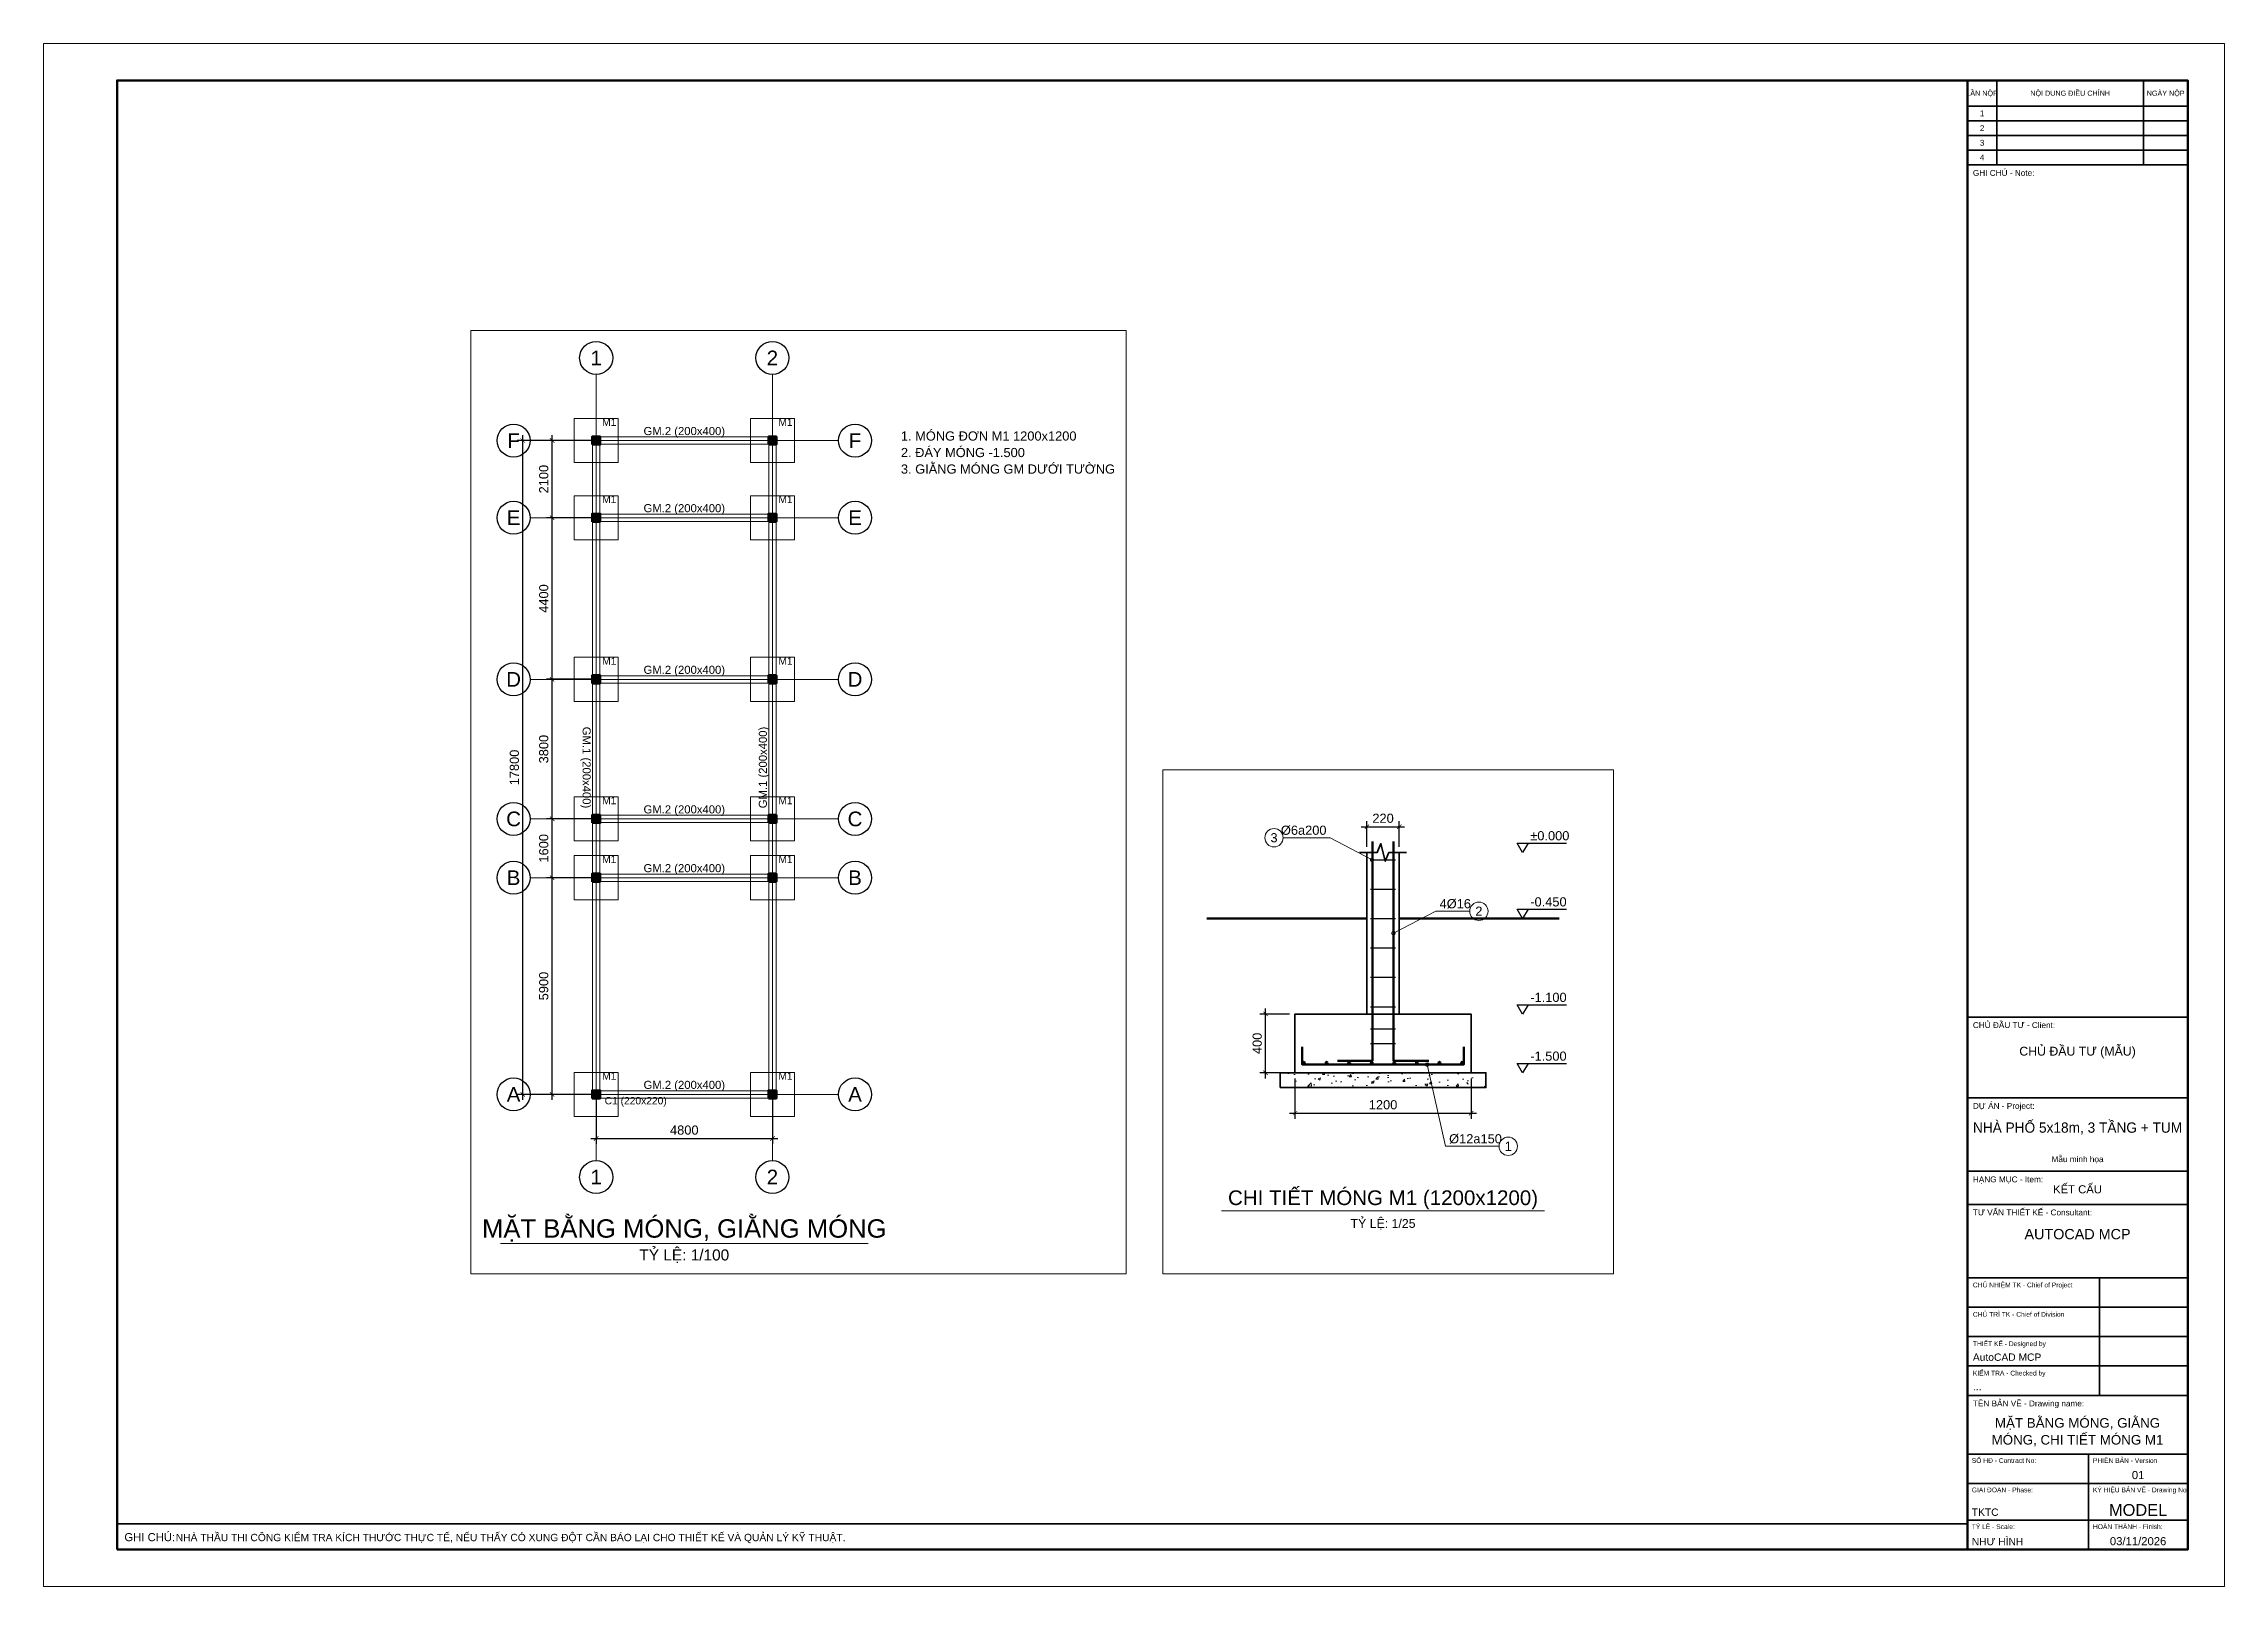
# Paper-space layout 'KC-02' of a CAD drawing. Header units: millimetres. Extents: x 0 to 594, y 0 to 420.
# The model-space entities are those that its viewports show. They can reach past a viewport. Long polylines and large blocks are cut down to what shows.
import ezdxf
from ezdxf.enums import TextEntityAlignment as Align

# ---------------------------------------------------------------- set-up
doc = ezdxf.new("R2010")
doc.units = ezdxf.units.MM
doc.header["$LTSCALE"] = 40
doc.linetypes.add('CENTER', pattern=[50.8, 31.75, -6.35, 6.35, -6.35])
doc.linetypes.add('HIDDEN', pattern=[9.525, 6.35, -3.175])
for name, color, linetype, lineweight in [('A-ANNO-TTLB', 7, 'Continuous', 35), ('A-ELEV-OTLN', 7, 'Continuous', 50), ('S-ANNO-DIMS', 1, 'Continuous', 18), ('S-ANNO-SYMB', 7, 'Continuous', 25), ('S-ANNO-TEXT', 7, 'Continuous', 18), ('S-BEAM', 8, 'HIDDEN', 18), ('S-COLS', 7, 'Continuous', 50), ('S-COLS-PATT', 8, 'Continuous', 9), ('S-CONC', 7, 'Continuous', 35), ('S-CONC-PATT', 8, 'Continuous', 9), ('S-GRID', 1, 'CENTER', 18), ('S-GRID-IDEN', 7, 'Continuous', 25), ('S-REBR', 1, 'Continuous', 50), ('S-REBR-STIR', 3, 'Continuous', 25)]:
    doc.layers.add(name, color=color, linetype=linetype, lineweight=lineweight)
doc.layers.add('A-ANNO-VPRT', color=8, linetype='Continuous', lineweight=9, plot=False)
doc.styles.add('MCP-ARIAL', font='arial.ttf')
doc.dimstyles.new('MCP-1-100', dxfattribs={"dimscale": 100, "dimtxt": 2.5, "dimasz": 1.2, "dimexe": 1.5, "dimexo": 1.5, "dimgap": 1, "dimtad": 1, "dimdec": 0, "dimdsep": 46, "dimtxsty": 'MCP-ARIAL', "dimblk": 'ARCHTICK', "dimblk1": 'ARCHTICK', "dimblk2": 'ARCHTICK', "dimcen": 0.09, "dimdle": 1.5, "dimclrd": 256, "dimclre": 256, "dimclrt": 256, "dimadec": 0, "dimazin": 0, "dimtfac": 1, "dimtdec": 4, "dimtix": 1, "dimtmove": 2, "dimatfit": 3, "dimfxl": 1, "dimtolj": 1, "dimtzin": 0, "dimarcsym": 0})
doc.dimstyles.new('MCP-1-25', dxfattribs={"dimscale": 25, "dimtxt": 2.5, "dimasz": 1.2, "dimexe": 1.5, "dimexo": 1.5, "dimgap": 1, "dimtad": 1, "dimdec": 0, "dimdsep": 46, "dimtxsty": 'MCP-ARIAL', "dimblk": 'ARCHTICK', "dimblk1": 'ARCHTICK', "dimblk2": 'ARCHTICK', "dimcen": 0.09, "dimdle": 1.5, "dimclrd": 256, "dimclre": 256, "dimclrt": 256, "dimadec": 0, "dimazin": 0, "dimtfac": 1, "dimtdec": 4, "dimtix": 1, "dimtmove": 2, "dimatfit": 3, "dimfxl": 1, "dimtolj": 1, "dimtzin": 0, "dimarcsym": 0})

# ---------------------------------------------------------------- blocks, each defined once
blk = doc.blocks.new('MCP_KHUNG_TEN_DOC_A2_NGANG')
at = {"lineweight": 50}
blk.add_line((524, 10), (524, 410), dxfattribs=at)
for p, q in [((532, 387), (532, 410)), ((572, 387), (572, 410)), ((524, 403), (584, 403)), ((524, 399), (584, 399)), ((524, 395), (584, 395)), ((524, 391), (584, 391)), ((560, 52), (560, 84)), ((524, 76), (584, 76)), ((524, 68), (584, 68)), ((524, 60), (584, 60)), ((557, 28), (557, 36)), ((557, 18), (557, 28)), ((557, 10), (557, 18))]:
    blk.add_line(p, q)
at = {"lineweight": 35}
for p, q in [((524, 387), (584, 387)), ((524, 155), (584, 155)), ((524, 133), (584, 133)), ((524, 113), (584, 113)), ((524, 104), (584, 104)), ((524, 84), (584, 84)), ((524, 52), (584, 52)), ((524, 36), (584, 36)), ((524, 28), (584, 28)), ((524, 18), (584, 18)), ((20, 17), (524, 17))]:
    blk.add_line(p, q, dxfattribs=at)
at = {"lineweight": 9}
blk.add_lwpolyline([(0, 0), (594, 0), (594, 420), (0, 420)], close=True, dxfattribs=at)
at = {"lineweight": 70}
blk.add_lwpolyline([(20, 10), (584, 10), (584, 410), (20, 410)], close=True, dxfattribs=at)
at = {"style": 'MCP-ARIAL'}
for s, height, p in [('LẦN NỘP', 1.4, (528, 405.8)), ('NỘI DUNG ĐIỀU CHỈNH', 1.4, (552, 405.8)), ('NGÀY NỘP', 1.4, (578, 405.8)), ('1', 1.6, (528, 400.2)), ('3', 1.6, (528, 392.2)), ('2', 1.6, (528, 396.2)), ('4', 1.6, (528, 388.2))]:
    blk.add_text(s, height=height, dxfattribs=at).set_placement(p, align=Align.CENTER)
for s, height, p in [('GHI CHÚ - Note:', 1.6, (525.5, 384)), ('CHỦ ĐẦU TƯ - Client:', 1.6, (525.5, 152)), ('DỰ ÁN - Project:', 1.6, (525.5, 130)), ('HẠNG MỤC - Item:', 1.6, (525.5, 110)), ('TƯ VẤN THIẾT KẾ - Consultant:', 1.6, (525.5, 101)), ('CHỦ NHIỆM TK - Chief of Project', 1.3, (525.5, 81.4)), ('CHỦ TRÌ TK - Chief of Division', 1.3, (525.5, 73.4)), ('THIẾT KẾ - Designed by', 1.3, (525.5, 65.4)), ('KIỂM TRA - Checked by', 1.3, (525.5, 57.4)), ('TÊN BẢN VẼ - Drawing name:', 1.6, (525.5, 49)), ('SỐ HĐ - Contract No:', 1.3, (525.2, 33.6)), ('PHIÊN BẢN - Version', 1.3, (558.2, 33.6)), ('GIAI ĐOẠN - Phase:', 1.3, (525.2, 25.6)), ('KÝ HIỆU BẢN VẼ - Drawing No', 1.3, (558.2, 25.6)), ('GHI CHÚ:', 2.2, (22, 12.3)), ('TỶ LỆ - Scale:', 1.3, (525.2, 15.6)), ('HOÀN THÀNH - Finish:', 1.3, (558.2, 15.6))]:
    blk.add_text(s, height=height, dxfattribs=at).set_placement(p)
for tag, height, p in [('CHU_DAU_TU', 2.4, (554, 144.5)), ('DIA_CHI_CDT', 1.6, (554, 135.5)), ('CONG_TRINH', 2.8, (554, 123.5)), ('DIA_DIEM', 1.6, (554, 115.5)), ('HANG_MUC', 2.2, (554, 107)), ('CONG_TY', 2.8, (554, 94.5)), ('DIA_CHI_TV', 1.6, (554, 86.5)), ('TEN_BAN_VE', 2.6, (554, 43.2)), ('TEN_BAN_VE_2', 2.6, (554, 38.6)), ('PHIEN_BAN', 2.2, (570.5, 29.2)), ('SO_BAN_VE', 3.2, (570.5, 19.2)), ('NGAY', 2.2, (570.5, 11.2))]:
    blk.add_attdef(tag, text='', height=height, dxfattribs=at).set_placement(p, align=Align.CENTER)
for tag, p in [('CHU_NHIEM', (525.5, 77.4)), ('CHU_TRI', (525.5, 69.4)), ('THIET_KE', (525.5, 61.4)), ('KIEM_TRA', (525.5, 53.4)), ('SO_HD', (525.2, 29.2)), ('GIAI_DOAN', (525.2, 19.2)), ('GHI_CHU_CHUNG', (36, 12.3)), ('TY_LE', (525.2, 11.2))]:
    blk.add_attdef(tag, p, '', height=2, dxfattribs=at)
blk = doc.blocks.new('MCP_TRUC')
blk.add_circle((0, 0), 4.5)
at = {"style": 'MCP-ARIAL'}
blk.add_attdef('SO', text='', height=4, dxfattribs=at).set_placement((0, 0), align=Align.MIDDLE_CENTER)
blk = doc.blocks.new('_ArchTick')
at = {"color": 0, "linetype": 'ByBlock', "const_width": 0.15}
blk.add_lwpolyline([(-0.5, -0.5), (0.5, 0.5)], dxfattribs=at)
blk = doc.blocks.new('*D8')
at = {"layer": 'Defpoints', "color": 0, "transparency": 16777216}
for p in [(15605, 9382), (20405, 9382), (20405, 8182)]:
    blk.add_point(p, dxfattribs=at)
at = {"layer": 'S-ANNO-DIMS', "lineweight": -2, "transparency": 16777216}
for p, q in [((15605, 9232), (15605, 8032)), ((20405, 9232), (20405, 8032)), ((15455, 8182), (20555, 8182))]:
    blk.add_line(p, q, dxfattribs=at)
at = {"layer": 'S-ANNO-DIMS', "lineweight": -2, "transparency": 16777216, "xscale": 120, "yscale": 120, "zscale": 120, "rotation": 180}
blk.add_blockref('_ArchTick', (15605, 8182), dxfattribs=at)
at = {"layer": 'S-ANNO-DIMS', "lineweight": -2, "transparency": 16777216, "xscale": 120, "yscale": 120, "zscale": 120}
blk.add_blockref('_ArchTick', (20405, 8182), dxfattribs=at)
at = {"layer": 'S-ANNO-DIMS', "transparency": 16777216, "insert": (18005, 8409), "char_height": 250, "attachment_point": 5, "style": 'MCP-ARIAL'}
blk.add_mtext('\\A1;4800', dxfattribs=at)
blk = doc.blocks.new('*D9')
at = {"layer": 'Defpoints', "color": 0, "transparency": 16777216}
for p in [(14405, 15282), (15605, 15282), (15605, 9382)]:
    blk.add_point(p, dxfattribs=at)
at = {"layer": 'S-ANNO-DIMS', "lineweight": -2, "transparency": 16777216}
for p, q in [((14405, 9232), (14405, 15432)), ((15455, 15282), (14255, 15282)), ((15455, 9382), (14255, 9382))]:
    blk.add_line(p, q, dxfattribs=at)
at = {"layer": 'S-ANNO-DIMS', "lineweight": -2, "transparency": 16777216, "xscale": 120, "yscale": 120, "zscale": 120}
for p, rotation in [((14405, 15282), 90), ((14405, 9382), 270)]:
    blk.add_blockref('_ArchTick', p, dxfattribs=dict(at, rotation=rotation))
at = {"layer": 'S-ANNO-DIMS', "transparency": 16777216, "insert": (14177, 12332), "char_height": 250, "attachment_point": 5, "rotation": 90, "style": 'MCP-ARIAL'}
blk.add_mtext('\\A1;5900', dxfattribs=at)
blk = doc.blocks.new('*D10')
at = {"layer": 'Defpoints', "color": 0, "transparency": 16777216}
for p in [(14405, 16882), (15605, 16882), (15605, 15282)]:
    blk.add_point(p, dxfattribs=at)
at = {"layer": 'S-ANNO-DIMS', "lineweight": -2, "transparency": 16777216}
for p, q in [((14405, 15132), (14405, 17032)), ((15455, 16882), (14255, 16882)), ((15455, 15282), (14255, 15282))]:
    blk.add_line(p, q, dxfattribs=at)
at = {"layer": 'S-ANNO-DIMS', "lineweight": -2, "transparency": 16777216, "xscale": 120, "yscale": 120, "zscale": 120}
for p, rotation in [((14405, 16882), 90), ((14405, 15282), 270)]:
    blk.add_blockref('_ArchTick', p, dxfattribs=dict(at, rotation=rotation))
at = {"layer": 'S-ANNO-DIMS', "transparency": 16777216, "insert": (14177, 16082), "char_height": 250, "attachment_point": 5, "rotation": 90, "style": 'MCP-ARIAL'}
blk.add_mtext('\\A1;1600', dxfattribs=at)
blk = doc.blocks.new('*D11')
at = {"layer": 'Defpoints', "color": 0, "transparency": 16777216}
for p in [(14405, 20682), (15605, 20682), (15605, 16882)]:
    blk.add_point(p, dxfattribs=at)
at = {"layer": 'S-ANNO-DIMS', "lineweight": -2, "transparency": 16777216}
for p, q in [((14405, 16732), (14405, 20832)), ((15455, 20682), (14255, 20682)), ((15455, 16882), (14255, 16882))]:
    blk.add_line(p, q, dxfattribs=at)
at = {"layer": 'S-ANNO-DIMS', "lineweight": -2, "transparency": 16777216, "xscale": 120, "yscale": 120, "zscale": 120}
for p, rotation in [((14405, 20682), 90), ((14405, 16882), 270)]:
    blk.add_blockref('_ArchTick', p, dxfattribs=dict(at, rotation=rotation))
at = {"layer": 'S-ANNO-DIMS', "transparency": 16777216, "insert": (14177, 18782), "char_height": 250, "attachment_point": 5, "rotation": 90, "style": 'MCP-ARIAL'}
blk.add_mtext('\\A1;3800', dxfattribs=at)
blk = doc.blocks.new('*D12')
at = {"layer": 'Defpoints', "color": 0, "transparency": 16777216}
for p in [(14405, 25082), (15605, 25082), (15605, 20682)]:
    blk.add_point(p, dxfattribs=at)
at = {"layer": 'S-ANNO-DIMS', "lineweight": -2, "transparency": 16777216}
for p, q in [((14405, 20532), (14405, 25232)), ((15455, 25082), (14255, 25082)), ((15455, 20682), (14255, 20682))]:
    blk.add_line(p, q, dxfattribs=at)
at = {"layer": 'S-ANNO-DIMS', "lineweight": -2, "transparency": 16777216, "xscale": 120, "yscale": 120, "zscale": 120}
for p, rotation in [((14405, 25082), 90), ((14405, 20682), 270)]:
    blk.add_blockref('_ArchTick', p, dxfattribs=dict(at, rotation=rotation))
at = {"layer": 'S-ANNO-DIMS', "transparency": 16777216, "insert": (14177, 22882), "char_height": 250, "attachment_point": 5, "rotation": 90, "style": 'MCP-ARIAL'}
blk.add_mtext('\\A1;4400', dxfattribs=at)
blk = doc.blocks.new('*D13')
at = {"layer": 'Defpoints', "color": 0, "transparency": 16777216}
for p in [(14405, 27182), (15605, 27182), (15605, 25082)]:
    blk.add_point(p, dxfattribs=at)
at = {"layer": 'S-ANNO-DIMS', "lineweight": -2, "transparency": 16777216}
for p, q in [((14405, 24932), (14405, 27332)), ((15455, 27182), (14255, 27182)), ((15455, 25082), (14255, 25082))]:
    blk.add_line(p, q, dxfattribs=at)
at = {"layer": 'S-ANNO-DIMS', "lineweight": -2, "transparency": 16777216, "xscale": 120, "yscale": 120, "zscale": 120}
for p, rotation in [((14405, 27182), 90), ((14405, 25082), 270)]:
    blk.add_blockref('_ArchTick', p, dxfattribs=dict(at, rotation=rotation))
at = {"layer": 'S-ANNO-DIMS', "transparency": 16777216, "insert": (14177, 26132), "char_height": 250, "attachment_point": 5, "rotation": 90, "style": 'MCP-ARIAL'}
blk.add_mtext('\\A1;2100', dxfattribs=at)
blk = doc.blocks.new('*D14')
at = {"layer": 'Defpoints', "color": 0, "transparency": 16777216}
for p in [(13605, 27182), (15605, 27182), (15605, 9382)]:
    blk.add_point(p, dxfattribs=at)
at = {"layer": 'S-ANNO-DIMS', "lineweight": -2, "transparency": 16777216}
for p, q in [((13605, 9232), (13605, 27332)), ((15455, 27182), (13455, 27182)), ((15455, 9382), (13455, 9382))]:
    blk.add_line(p, q, dxfattribs=at)
at = {"layer": 'S-ANNO-DIMS', "lineweight": -2, "transparency": 16777216, "xscale": 120, "yscale": 120, "zscale": 120}
for p, rotation in [((13605, 27182), 90), ((13605, 9382), 270)]:
    blk.add_blockref('_ArchTick', p, dxfattribs=dict(at, rotation=rotation))
at = {"layer": 'S-ANNO-DIMS', "transparency": 16777216, "insert": (13377, 18282), "char_height": 250, "attachment_point": 5, "rotation": 90, "style": 'MCP-ARIAL'}
blk.add_mtext('\\A1;17800', dxfattribs=at)
blk = doc.blocks.new('*D16')
at = {"layer": 'Defpoints', "color": 0, "transparency": 16777216}
for p in [(30138, -1138), (31338, -1138), (31338, -1413)]:
    blk.add_point(p, dxfattribs=at)
at = {"layer": 'S-ANNO-DIMS', "lineweight": -2, "transparency": 16777216}
for p, q in [((30138, -1176), (30138, -1451)), ((31338, -1176), (31338, -1451)), ((30100, -1413), (31375, -1413))]:
    blk.add_line(p, q, dxfattribs=at)
at = {"layer": 'S-ANNO-DIMS', "lineweight": -2, "transparency": 16777216, "xscale": 30, "yscale": 30, "zscale": 30, "rotation": 180}
blk.add_blockref('_ArchTick', (30138, -1413), dxfattribs=at)
at = {"layer": 'S-ANNO-DIMS', "lineweight": -2, "transparency": 16777216, "xscale": 30, "yscale": 30, "zscale": 30}
blk.add_blockref('_ArchTick', (31338, -1413), dxfattribs=at)
at = {"layer": 'S-ANNO-DIMS', "transparency": 16777216, "insert": (30738, -1356), "char_height": 62.5, "attachment_point": 5, "style": 'MCP-ARIAL'}
blk.add_mtext('\\A1;1200', dxfattribs=at)
blk = doc.blocks.new('*D17')
at = {"layer": 'Defpoints', "color": 0, "transparency": 16777216}
for p in [(30848, 537), (30628, 362), (30848, 362)]:
    blk.add_point(p, dxfattribs=at)
at = {"layer": 'S-ANNO-DIMS', "lineweight": -2, "transparency": 16777216}
for p, q in [((30590, 537), (30885, 537)), ((30628, 399), (30628, 574)), ((30848, 399), (30848, 574))]:
    blk.add_line(p, q, dxfattribs=at)
at = {"layer": 'S-ANNO-DIMS', "lineweight": -2, "transparency": 16777216, "xscale": 30, "yscale": 30, "zscale": 30, "rotation": 180}
blk.add_blockref('_ArchTick', (30628, 537), dxfattribs=at)
at = {"layer": 'S-ANNO-DIMS', "lineweight": -2, "transparency": 16777216, "xscale": 30, "yscale": 30, "zscale": 30}
blk.add_blockref('_ArchTick', (30848, 537), dxfattribs=at)
at = {"layer": 'S-ANNO-DIMS', "transparency": 16777216, "insert": (30738, 594), "char_height": 62.5, "attachment_point": 5, "style": 'MCP-ARIAL'}
blk.add_mtext('\\A1;220', dxfattribs=at)
blk = doc.blocks.new('*D18')
at = {"layer": 'Defpoints', "color": 0, "transparency": 16777216}
for p in [(29938, -738), (30138, -738), (30138, -1138)]:
    blk.add_point(p, dxfattribs=at)
at = {"layer": 'S-ANNO-DIMS', "lineweight": -2, "transparency": 16777216}
for p, q in [((30100, -738), (29900, -738)), ((29938, -1176), (29938, -701)), ((30100, -1138), (29900, -1138))]:
    blk.add_line(p, q, dxfattribs=at)
at = {"layer": 'S-ANNO-DIMS', "lineweight": -2, "transparency": 16777216, "xscale": 30, "yscale": 30, "zscale": 30}
for p, rotation in [((29938, -738), 90), ((29938, -1138), 270)]:
    blk.add_blockref('_ArchTick', p, dxfattribs=dict(at, rotation=rotation))
at = {"layer": 'S-ANNO-DIMS', "transparency": 16777216, "insert": (29881, -938), "char_height": 62.5, "attachment_point": 5, "rotation": 90, "style": 'MCP-ARIAL'}
blk.add_mtext('\\A1;400', dxfattribs=at)
blk = doc.blocks.new('MCP_SO_HIEU')
blk.add_circle((0, 0), 2.5)
at = {"style": 'MCP-ARIAL'}
blk.add_attdef('SH', text='', height=2.5, dxfattribs=at).set_placement((0, 0), align=Align.MIDDLE_CENTER)

msp = doc.modelspace()

# ---------------------------------------------------------------- hatches: boundary and pattern name
at = {"layer": 'S-COLS-PATT'}
for points in [[(15495, 27071.656), (15715, 27071.656), (15715, 27291.656), (15495, 27291.656)], [(20295, 27071.656), (20515, 27071.656), (20515, 27291.656), (20295, 27291.656)], [(15495, 24971.656), (15715, 24971.656), (15715, 25191.656), (15495, 25191.656)], [(20295, 24971.656), (20515, 24971.656), (20515, 25191.656), (20295, 25191.656)], [(15495, 20571.656), (15715, 20571.656), (15715, 20791.656), (15495, 20791.656)], [(20295, 20571.656), (20515, 20571.656), (20515, 20791.656), (20295, 20791.656)], [(15495, 16771.656), (15715, 16771.656), (15715, 16991.656), (15495, 16991.656)], [(20295, 16771.656), (20515, 16771.656), (20515, 16991.656), (20295, 16991.656)], [(15495, 15171.656), (15715, 15171.656), (15715, 15391.656), (15495, 15391.656)], [(20295, 15171.656), (20515, 15171.656), (20515, 15391.656), (20295, 15391.656)], [(15495, 9271.656), (15715, 9271.656), (15715, 9491.656), (15495, 9491.656)], [(20295, 9271.656), (20515, 9271.656), (20515, 9491.656), (20295, 9491.656)]]:
    msp.add_hatch(color=256, dxfattribs=at).paths.add_polyline_path(points, flags=16)
at = {"layer": 'S-CONC-PATT'}
h = msp.add_hatch(dxfattribs=at)
h.set_pattern_fill('AR-CONC', color=256, style=0)
h.paths.add_polyline_path([(30037.88, -1238.34), (31437.88, -1238.34), (31437.88, -1138.34), (30037.88, -1138.34)], flags=16)
at = {"layer": 'S-REBR'}
for points in [[(30205.88, -1070.34), (30204.73, -1066.82), (30201.73, -1064.64), (30198.02, -1064.64), (30195.02, -1066.82), (30193.88, -1070.34), (30195.02, -1073.87), (30198.02, -1076.05), (30201.73, -1076.05), (30204.73, -1073.87)], [(30359.59, -1070.34), (30358.45, -1066.82), (30355.45, -1064.64), (30351.74, -1064.64), (30348.74, -1066.82), (30347.59, -1070.34), (30348.74, -1073.87), (30351.74, -1076.05), (30355.45, -1076.05), (30358.45, -1073.87)], [(30513.31, -1070.34), (30512.16, -1066.82), (30509.16, -1064.64), (30505.45, -1064.64), (30502.45, -1066.82), (30501.31, -1070.34), (30502.45, -1073.87), (30505.45, -1076.05), (30509.16, -1076.05), (30512.16, -1073.87)], [(30667.02, -1070.34), (30665.88, -1066.82), (30662.88, -1064.64), (30659.17, -1064.64), (30656.17, -1066.82), (30655.02, -1070.34), (30656.17, -1073.87), (30659.17, -1076.05), (30662.88, -1076.05), (30665.88, -1073.87)], [(30820.74, -1070.34), (30819.59, -1066.82), (30816.59, -1064.64), (30812.88, -1064.64), (30809.88, -1066.82), (30808.74, -1070.34), (30809.88, -1073.87), (30812.88, -1076.05), (30816.59, -1076.05), (30819.59, -1073.87)], [(30974.45, -1070.34), (30973.3, -1066.82), (30970.3, -1064.64), (30966.6, -1064.64), (30963.6, -1066.82), (30962.45, -1070.34), (30963.6, -1073.87), (30966.6, -1076.05), (30970.3, -1076.05), (30973.3, -1073.87)], [(31128.16, -1070.34), (31127.02, -1066.82), (31124.02, -1064.64), (31120.31, -1064.64), (31117.31, -1066.82), (31116.16, -1070.34), (31117.31, -1073.87), (31120.31, -1076.05), (31124.02, -1076.05), (31127.02, -1073.87)], [(31281.88, -1070.34), (31280.73, -1066.82), (31277.73, -1064.64), (31274.02, -1064.64), (31271.02, -1066.82), (31269.88, -1070.34), (31271.02, -1073.87), (31274.02, -1076.05), (31277.73, -1076.05), (31280.73, -1073.87)]]:
    msp.add_hatch(color=256, dxfattribs=at).paths.add_polyline_path(points, flags=16)

# ---------------------------------------------------------------- linework, layer by layer
at = {"layer": 'A-ELEV-OTLN'}
for p, q in [((29537.88, -88.34), (30627.88, -88.34)), ((30847.88, -88.34), (31937.88, -88.34))]:
    msp.add_line(p, q, dxfattribs=at)
at = {"layer": 'S-ANNO-SYMB'}
for p, q in [((31650.38, 425.41), (31987.88, 425.41)), ((31650.38, -24.59), (31987.88, -24.59)), ((31650.38, -674.59), (31987.88, -674.59)), ((31650.38, -1074.59), (31987.88, -1074.59))]:
    msp.add_line(p, q, dxfattribs=at)
for points in [[(31687.88, 361.66), (31650.38, 425.41), (31725.38, 425.41)], [(31687.88, -88.34), (31650.38, -24.59), (31725.38, -24.59)], [(31687.88, -738.34), (31650.38, -674.59), (31725.38, -674.59)], [(31687.88, -1138.34), (31650.38, -1074.59), (31725.38, -1074.59)]]:
    msp.add_lwpolyline(points, close=True, dxfattribs=at)
at = {"layer": 'S-ANNO-TEXT'}
for p, q in [((13000, 5321.656), (23010, 5321.656)), ((29638.88, -2078.34), (31836.88, -2078.34))]:
    msp.add_line(p, q, dxfattribs=at)
for points in [[(30662.88, 311.66), (30377.88, 461.66), (30057.88, 461.66)], [(30808.88, -188.34), (31097.88, -38.34), (31327.88, -38.34)], [(31037.88, -1082.34), (31162.88, -1638.34), (31527.88, -1638.34)]]:
    msp.add_lwpolyline(points, dxfattribs=at)
for centre in [(30662.88, 311.66), (30808.88, -188.34), (31037.88, -1082.34)]:
    msp.add_circle(centre, 12.5, dxfattribs=at)
at = {"layer": 'S-BEAM'}
for p, q in [((15505, 27181.656), (15505, 9381.656)), ((20405, 27281.656), (15605, 27281.656)), ((15705, 27181.656), (15705, 9381.656)), ((20305, 9381.656), (20305, 27181.656)), ((20505, 9381.656), (20505, 27181.656)), ((20405, 27081.656), (15605, 27081.656)), ((15605, 25181.656), (20405, 25181.656)), ((15605, 24981.656), (20405, 24981.656)), ((15605, 20781.656), (20405, 20781.656)), ((15605, 20581.656), (20405, 20581.656)), ((15605, 16981.656), (20405, 16981.656)), ((15605, 16781.656), (20405, 16781.656)), ((15605, 15381.656), (20405, 15381.656)), ((15605, 15181.656), (20405, 15181.656)), ((15605, 9481.656), (20405, 9481.656)), ((15605, 9281.656), (20405, 9281.656))]:
    msp.add_line(p, q, dxfattribs=at)
for points in [[(15005, 26581.656), (16205, 26581.656), (16205, 27781.656), (15005, 27781.656)], [(19805, 26581.656), (21005, 26581.656), (21005, 27781.656), (19805, 27781.656)], [(15005, 24481.656), (16205, 24481.656), (16205, 25681.656), (15005, 25681.656)], [(19805, 24481.656), (21005, 24481.656), (21005, 25681.656), (19805, 25681.656)], [(15005, 20081.656), (16205, 20081.656), (16205, 21281.656), (15005, 21281.656)], [(19805, 20081.656), (21005, 20081.656), (21005, 21281.656), (19805, 21281.656)], [(15005, 16281.656), (16205, 16281.656), (16205, 17481.656), (15005, 17481.656)], [(19805, 16281.656), (21005, 16281.656), (21005, 17481.656), (19805, 17481.656)], [(15005, 14681.656), (16205, 14681.656), (16205, 15881.656), (15005, 15881.656)], [(19805, 14681.656), (21005, 14681.656), (21005, 15881.656), (19805, 15881.656)], [(15005, 8781.656), (16205, 8781.656), (16205, 9981.656), (15005, 9981.656)], [(19805, 8781.656), (21005, 8781.656), (21005, 9981.656), (19805, 9981.656)]]:
    msp.add_lwpolyline(points, close=True, dxfattribs=at)
at = {"layer": 'S-COLS'}
for points in [[(15495, 27071.656), (15715, 27071.656), (15715, 27291.656), (15495, 27291.656)], [(20295, 27071.656), (20515, 27071.656), (20515, 27291.656), (20295, 27291.656)], [(15495, 24971.656), (15715, 24971.656), (15715, 25191.656), (15495, 25191.656)], [(20295, 24971.656), (20515, 24971.656), (20515, 25191.656), (20295, 25191.656)], [(15495, 20571.656), (15715, 20571.656), (15715, 20791.656), (15495, 20791.656)], [(20295, 20571.656), (20515, 20571.656), (20515, 20791.656), (20295, 20791.656)], [(15495, 16771.656), (15715, 16771.656), (15715, 16991.656), (15495, 16991.656)], [(20295, 16771.656), (20515, 16771.656), (20515, 16991.656), (20295, 16991.656)], [(15495, 15171.656), (15715, 15171.656), (15715, 15391.656), (15495, 15391.656)], [(20295, 15171.656), (20515, 15171.656), (20515, 15391.656), (20295, 15391.656)], [(15495, 9271.656), (15715, 9271.656), (15715, 9491.656), (15495, 9491.656)], [(20295, 9271.656), (20515, 9271.656), (20515, 9491.656), (20295, 9491.656)]]:
    msp.add_lwpolyline(points, close=True, dxfattribs=at)
at = {"layer": 'S-CONC'}
for p, q in [((30627.88, -738.34), (30627.88, 361.66)), ((30847.88, -738.34), (30847.88, 361.66))]:
    msp.add_line(p, q, dxfattribs=at)
msp.add_lwpolyline([(30577.88, 361.66), (30697.88, 361.66), (30722.88, 421.66), (30752.88, 301.66), (30777.88, 361.66), (30897.88, 361.66)], dxfattribs=at)
for points in [[(30137.88, -1138.34), (31337.88, -1138.34), (31337.88, -738.34), (30137.88, -738.34)], [(30037.88, -1238.34), (31437.88, -1238.34), (31437.88, -1138.34), (30037.88, -1138.34)]]:
    msp.add_lwpolyline(points, close=True, dxfattribs=at)
at = {"layer": 'S-GRID'}
for p, q in [((15605, 7581.656), (15605, 28981.656)), ((20405, 7581.656), (20405, 28981.656)), ((13805, 27181.656), (22205, 27181.656)), ((13805, 25081.656), (22205, 25081.656)), ((13805, 20681.656), (22205, 20681.656)), ((13805, 16881.656), (22205, 16881.656)), ((13805, 15281.656), (22205, 15281.656)), ((13805, 9381.656), (22205, 9381.656))]:
    msp.add_line(p, q, dxfattribs=at)
at = {"layer": 'S-REBR'}
for points in [[(30666.88, 436.66), (30666.88, -1056.34), (30426.88, -1056.34)], [(30808.88, 436.66), (30808.88, -1056.34), (31048.88, -1056.34)], [(30187.88, -962.34), (30187.88, -1082.34), (31287.88, -1082.34), (31287.88, -962.34)]]:
    msp.add_lwpolyline(points, dxfattribs=at)
for centre in [(30199.88, -1070.34), (30353.59, -1070.34), (30507.31, -1070.34), (30661.02, -1070.34), (30814.74, -1070.34), (30968.45, -1070.34), (31122.16, -1070.34), (31275.88, -1070.34)]:
    msp.add_circle(centre, 6, dxfattribs=at)
at = {"layer": 'S-REBR-STIR'}
for p, q in [((30652.88, 311.66), (30822.88, 311.66)), ((30652.88, 111.66), (30822.88, 111.66)), ((30652.88, -88.34), (30822.88, -88.34)), ((30652.88, -288.34), (30822.88, -288.34)), ((30652.88, -488.34), (30822.88, -488.34)), ((30652.88, -688.34), (30822.88, -688.34)), ((30652.88, -838.34), (30822.88, -838.34)), ((30652.88, -938.34), (30822.88, -938.34))]:
    msp.add_line(p, q, dxfattribs=at)

# ---------------------------------------------------------------- block references
at = {"layer": 'S-ANNO-TEXT', "xscale": 25, "yscale": 25, "zscale": 25}
for p, values in [((29995.38, 461.66), {'SH': '3'}), ((31390.38, -38.34), {'SH': '2'}), ((31590.38, -1638.34), {'SH': '1'})]:
    msp.add_blockref('MCP_SO_HIEU', p, dxfattribs=at).add_auto_attribs(values)
at = {"layer": 'S-GRID-IDEN', "xscale": 100, "yscale": 100, "zscale": 100}
for p, values in [((15605, 29431.656), {'SO': '1'}), ((20405, 29431.656), {'SO': '2'}), ((13355, 27181.656), {'SO': 'F'}), ((22655, 27181.656), {'SO': 'F'}), ((13355, 25081.656), {'SO': 'E'}), ((22655, 25081.656), {'SO': 'E'}), ((13355, 20681.656), {'SO': 'D'}), ((22655, 20681.656), {'SO': 'D'}), ((13355, 16881.656), {'SO': 'C'}), ((22655, 16881.656), {'SO': 'C'}), ((13355, 15281.656), {'SO': 'B'}), ((22655, 15281.656), {'SO': 'B'}), ((13355, 9381.656), {'SO': 'A'}), ((22655, 9381.656), {'SO': 'A'}), ((15605, 7131.656), {'SO': '1'}), ((20405, 7131.656), {'SO': '2'})]:
    msp.add_blockref('MCP_TRUC', p, dxfattribs=at).add_auto_attribs(values)

# ---------------------------------------------------------------- texts
at = {"layer": 'S-ANNO-SYMB', "style": 'MCP-ARIAL'}
for s, p in [('±0.000', (31740.38, 444.16)), ('-0.450', (31740.38, -5.84)), ('-1.100', (31740.38, -655.84)), ('-1.500', (31740.38, -1055.84))]:
    msp.add_text(s, height=62.5, dxfattribs=at).set_placement(p)
at = {"layer": 'S-ANNO-TEXT', "style": 'MCP-ARIAL'}
for s, height, p in [('M1', 200, (16155, 27581.656)), ('M1', 200, (20955, 27581.656)), ('M1', 200, (16155, 25481.656)), ('M1', 200, (20955, 25481.656)), ('M1', 200, (16155, 21081.656)), ('M1', 200, (20955, 21081.656)), ('M1', 200, (16155, 17281.656)), ('M1', 200, (20955, 17281.656)), ('M1', 200, (16155, 15681.656)), ('M1', 200, (20955, 15681.656)), ('M1', 200, (16155, 9781.656)), ('M1', 200, (20955, 9781.656)), ('Ø6a200', 62.5, (30352.88, 481.66))]:
    msp.add_text(s, height=height, dxfattribs=at).set_placement(p, align=Align.RIGHT)
for p in [(18005, 27441.656), (18005, 25341.656), (18005, 20941.656), (18005, 17141.656), (18005, 15541.656), (18005, 9641.656)]:
    msp.add_text('GM.2 (200x400)', height=220, dxfattribs=at).set_placement(p, align=Align.MIDDLE_CENTER)
for s, height, p in [('1. MÓNG ĐƠN M1 1200x1200', 250, (23905, 27181.656)), ('2. ĐÁY MÓNG -1.500', 250, (23905, 26731.656)), ('3. GIẰNG MÓNG GM DƯỚI TƯỜNG', 250, (23905, 26281.656)), ('C1 (220x220)', 200, (15835, 9111.656)), ('4Ø16', 62.5, (31122.88, -18.34)), ('Ø12a150', 62.5, (31187.88, -1618.34))]:
    msp.add_text(s, height=height, dxfattribs=at).set_placement(p)
for rotation, p in [(270, (15345, 18281.656)), (90, (20145, 18281.656))]:
    msp.add_text('GM.1 (200x400)', height=220, rotation=rotation, dxfattribs=at).set_placement(p, align=Align.MIDDLE_CENTER)
for s, height, p in [('MẶT BẰNG MÓNG, GIẰNG MÓNG', 500, (18005, 5481.656)), ('TỶ LỆ: 1/100', 300, (18005, 4861.656)), ('CHI TIẾT MÓNG M1 (1200x1200)', 100, (30737.88, -2038.34)), ('TỶ LỆ: 1/25', 60, (30737.88, -2193.34))]:
    msp.add_text(s, height=height, dxfattribs=at).set_placement(p, align=Align.CENTER)

# ---------------------------------------------------------------- dimensions: what is measured, and where the dimension line sits
at = {"layer": 'S-ANNO-DIMS'}
for base, p1, p2, dimstyle, picture, middle in [((13605, 27181.656), (15605, 9381.656), (15605, 27181.656), 'MCP-1-100', '*D14', (13377.357, 18281.656)), ((14405, 27181.656), (15605, 25081.656), (15605, 27181.656), 'MCP-1-100', '*D13', (14177.357, 26131.656)), ((14405, 25081.656), (15605, 20681.656), (15605, 25081.656), 'MCP-1-100', '*D12', (14177.357, 22881.656)), ((14405, 20681.656), (15605, 16881.656), (15605, 20681.656), 'MCP-1-100', '*D11', (14177.271, 18781.656)), ((14405, 16881.656), (15605, 15281.656), (15605, 16881.656), 'MCP-1-100', '*D10', (14177.357, 16081.656)), ((14405, 15281.656), (15605, 9381.656), (15605, 15281.656), 'MCP-1-100', '*D9', (14177.357, 12331.656)), ((29937.88, -738.34), (30137.88, -1138.34), (30137.88, -738.34), 'MCP-1-25', '*D18', (29880.969, -938.34))]:
    dim = msp.add_linear_dim(base=base, p1=p1, p2=p2, angle=90, dimstyle=dimstyle, dxfattribs=at)
    dim.commit()
    dim.dimension.update_dxf_attribs({"geometry": picture, "text_midpoint": middle})
for base, p1, p2, dimstyle, picture, middle in [((20405, 8181.656), (15605, 9381.656), (20405, 9381.656), 'MCP-1-100', '*D8', (18005, 8409.299)), ((30847.88, 536.66), (30627.88, 361.66), (30847.88, 361.66), 'MCP-1-25', '*D17', (30737.88, 593.571)), ((31337.88, -1413.34), (30137.88, -1138.34), (31337.88, -1138.34), 'MCP-1-25', '*D16', (30737.88, -1356.429))]:
    dim = msp.add_linear_dim(base=base, p1=p1, p2=p2, dimstyle=dimstyle, dxfattribs=at)
    dim.commit()
    dim.dimension.update_dxf_attribs({"geometry": picture, "text_midpoint": middle})

psp = doc.layouts.new('KC-02')

# ---------------------------------------------------------------- block references
at = {"layer": 'A-ANNO-TTLB'}
ref = psp.add_blockref('MCP_KHUNG_TEN_DOC_A2_NGANG', (0, 0), dxfattribs=at)
ref.add_attrib('CHU_DAU_TU', 'CHỦ ĐẦU TƯ (MẪU)', dxfattribs={"layer": '0', "height": 2.4, "style": 'MCP-ARIAL'}).set_placement((554, 144.5), align=Align.CENTER)
ref.add_attrib('CONG_TRINH', 'NHÀ PHỐ 5x18m, 3 TẦNG + TUM', dxfattribs={"layer": '0', "height": 2.8, "style": 'MCP-ARIAL', "width": 0.951887}).set_placement((554, 123.5), align=Align.CENTER)
ref.add_attrib('DIA_DIEM', 'Mẫu minh họa', dxfattribs={"layer": '0', "height": 1.6, "style": 'MCP-ARIAL'}).set_placement((554, 115.5), align=Align.CENTER)
ref.add_attrib('HANG_MUC', 'KẾT CẤU', dxfattribs={"layer": '0', "height": 2.2, "style": 'MCP-ARIAL'}).set_placement((554, 107), align=Align.CENTER)
ref.add_attrib('CONG_TY', 'AUTOCAD MCP', dxfattribs={"layer": '0', "height": 2.8, "style": 'MCP-ARIAL'}).set_placement((554, 94.5), align=Align.CENTER)
ref.add_attrib('THIET_KE', 'AutoCAD MCP', (525.5, 61.4), dxfattribs={"layer": '0', "height": 2, "style": 'MCP-ARIAL'})
ref.add_attrib('KIEM_TRA', '...', (525.5, 53.4), dxfattribs={"layer": '0', "height": 2, "style": 'MCP-ARIAL'})
ref.add_attrib('TEN_BAN_VE', 'MẶT BẰNG MÓNG, GIẰNG', dxfattribs={"layer": '0', "height": 2.6, "style": 'MCP-ARIAL'}).set_placement((554, 43.2), align=Align.CENTER)
ref.add_attrib('TEN_BAN_VE_2', 'MÓNG, CHI TIẾT MÓNG M1', dxfattribs={"layer": '0', "height": 2.6, "style": 'MCP-ARIAL'}).set_placement((554, 38.6), align=Align.CENTER)
ref.add_attrib('PHIEN_BAN', '01', dxfattribs={"layer": '0', "height": 2.2, "style": 'MCP-ARIAL'}).set_placement((570.5, 29.2), align=Align.CENTER)
ref.add_attrib('GIAI_DOAN', 'TKTC', (525.2, 19.2), dxfattribs={"layer": '0', "height": 2, "style": 'MCP-ARIAL'})
ref.add_attrib('SO_BAN_VE', 'MODEL', dxfattribs={"layer": '0', "height": 3.2, "style": 'MCP-ARIAL'}).set_placement((570.5, 19.2), align=Align.CENTER)
ref.add_attrib('TY_LE', 'NHƯ HÌNH', (525.2, 11.2), dxfattribs={"layer": '0', "height": 2, "style": 'MCP-ARIAL'})
ref.add_attrib('NGAY', '03/11/2026', dxfattribs={"layer": '0', "height": 2.2, "style": 'MCP-ARIAL'}).set_placement((570.5, 11.2), align=Align.CENTER)
ref.add_attrib('GHI_CHU_CHUNG', 'NHÀ THẦU THI CÔNG KIỂM TRA KÍCH THƯỚC THỰC TẾ, NẾU THẤY CÓ XUNG ĐỘT CẦN BÁO LẠI CHO THIẾT KẾ VÀ QUẢN LÝ KỸ THUẬT.', (36, 12.3), dxfattribs={"layer": '0', "height": 2, "style": 'MCP-ARIAL'})

# ---------------------------------------------------------------- viewports
at = {"layer": 'A-ANNO-VPRT'}
psp.add_viewport(center=(205.62, 213.5), size=(178.44, 256.87), view_center_point=(21116, 17338.5), view_height=25687, dxfattribs=at)
psp.add_viewport(center=(366.22, 153.7), size=(122.76, 137.28), view_center_point=(30772.5, -791), view_height=3432, status=3, dxfattribs=at)

doc.saveas('drawing.dxf')
